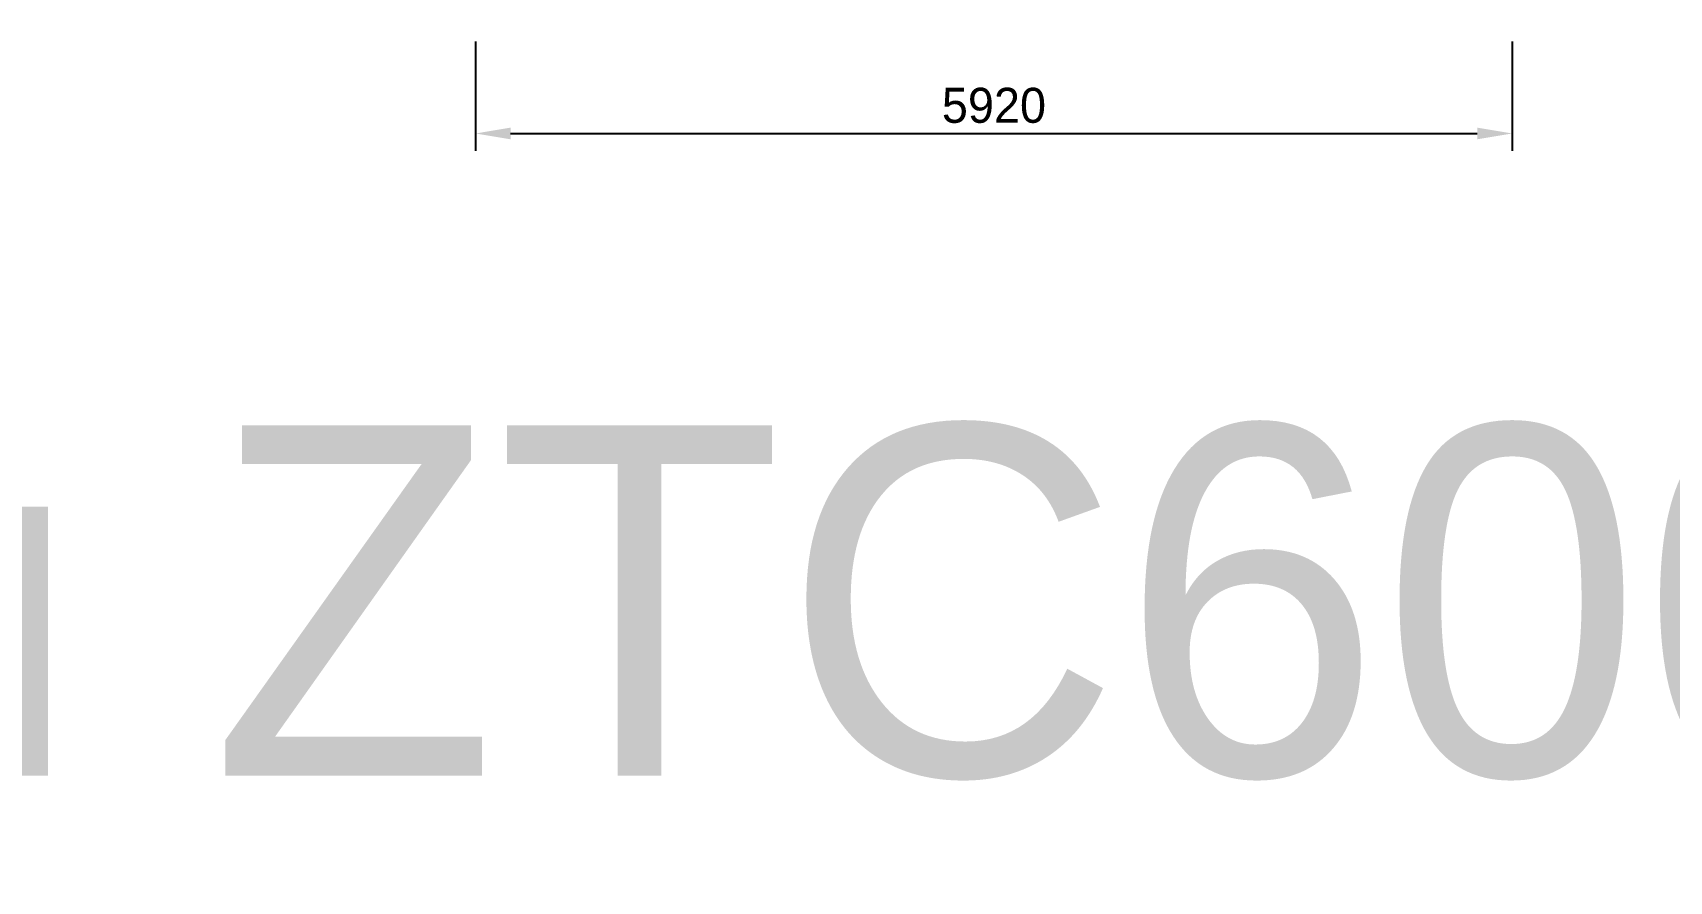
# Model space of a CAD drawing. Header units: millimetres. Extents: x -10760 to 69995, y -15762 to 14828.
# Drawn here: x -5241 to 4105, y -15762 to -10917 of the extents above; entities that cross this region are included whole.
import ezdxf

# ---------------------------------------------------------------- set-up
doc = ezdxf.new("R2010")
doc.units = ezdxf.units.MM
doc.header["$PDMODE"] = 34
doc.header["$PDSIZE"] = 5
doc.layers.add('DIM', color=63, linetype='Continuous', lineweight=35)
doc.layers.add('Text', color=44, linetype='Continuous', lineweight=25)
doc.styles.get("Standard").update_dxf_attribs({"font": ''})
doc.styles.get('Standard').set_extended_font_data('Mipgost')
doc.dimstyles.new('ISO-25', dxfattribs={"dimscale": 80, "dimtxt": 2.5, "dimasz": 2.5, "dimexe": 1.25, "dimexo": 0.625, "dimtad": 1, "dimtxsty": 'Standard', "dimcen": 2.5, "dimadec": 0, "dimazin": 0, "dimtfac": 1, "dimtmove": 0, "dimatfit": 3, "dimfxl": 1, "dimarcsym": 0})

# ---------------------------------------------------------------- blocks, each defined once
blk = doc.blocks.new('*D41')
at = {"layer": 'Defpoints', "color": 0, "transparency": 16777216}
for p in [(-2712, -10917.3172022307), (3208, -10917.3172022307), (3208, -11492.54739076925)]:
    blk.add_point(p, dxfattribs=at)
at = {"layer": 'DIM', "color": 0, "lineweight": -2, "transparency": 16777216}
for p, q in [((-2712, -10967.3172022307), (-2712, -11592.54739076925)), ((3208, -10967.3172022307), (3208, -11592.54739076925)), ((-2512, -11492.54739076925), (3008, -11492.54739076925))]:
    blk.add_line(p, q, dxfattribs=at)
at = {"layer": 'DIM', "color": 0, "transparency": 16777216}
for points in [[(-2512, -11459.21405743592), (-2512, -11525.88072410259), (-2712, -11492.54739076925)], [(3008, -11459.21405743592), (3008, -11525.88072410259), (3208, -11492.54739076925)]]:
    blk.add_solid(points, dxfattribs=at)
at = {"layer": 'DIM', "color": 0, "transparency": 16777216, "insert": (248, -11333.13188550311), "char_height": 200, "attachment_point": 5}
blk.add_mtext('5920', dxfattribs=at)

msp = doc.modelspace()

# ---------------------------------------------------------------- texts
at = {"layer": 'Text', "color": 1}
msp.add_text('Кран ZTC600V532', height=2000, dxfattribs=at).set_placement((-10979.0147686271, -15159.04900553778))

# ---------------------------------------------------------------- dimensions: what is measured, and where the dimension line sits
at = {"layer": 'DIM', "transparency": 16777216}
dim = msp.add_linear_dim(base=(3208, -11492.54739076925), p1=(-2712, -10917.3172022307), p2=(3208, -10917.3172022307), dimstyle='ISO-25', dxfattribs=at)
dim.commit()
dim.dimension.update_dxf_attribs({"geometry": '*D41', "text_midpoint": (248, -11333.13188550311)})

doc.saveas('drawing.dxf')
